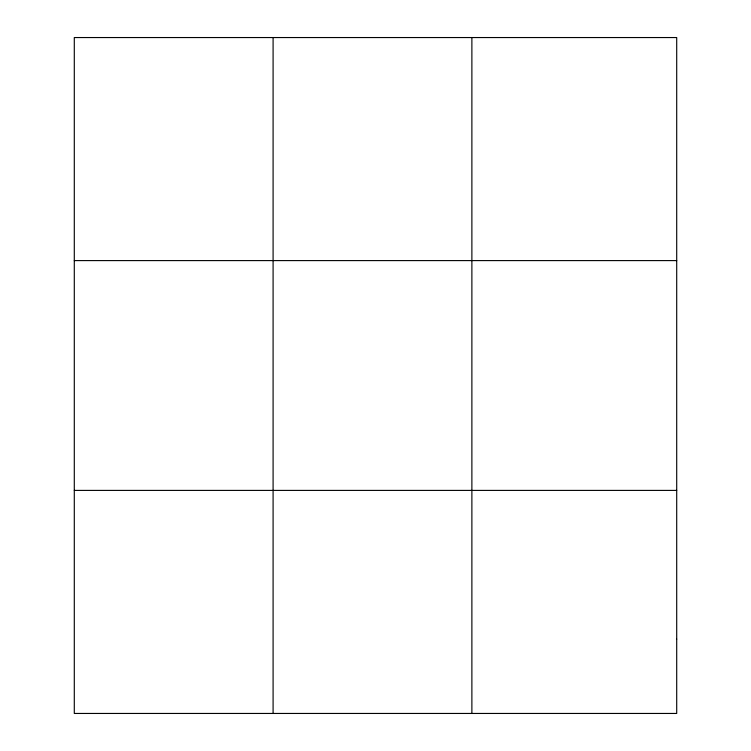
<?xml version="1.0" encoding="UTF-8"?>
<svg xmlns="http://www.w3.org/2000/svg" width="751" height="751" viewBox="0 0 751 751"><rect width="100%" height="100%" fill="white"/><g stroke="black" fill="none" stroke-linecap="round" stroke-linejoin="round"><path stroke-width="1.13" d="M273.092 713.45L273.092 37.55M471.881 713.45L471.881 37.55M74.293 260.597L676.707 260.597M74.293 490.403L676.707 490.403M676.707 639.101L676.707 713.45L74.293 713.45L74.293 37.55L676.707 37.55L676.707 639.101"/></g></svg>
